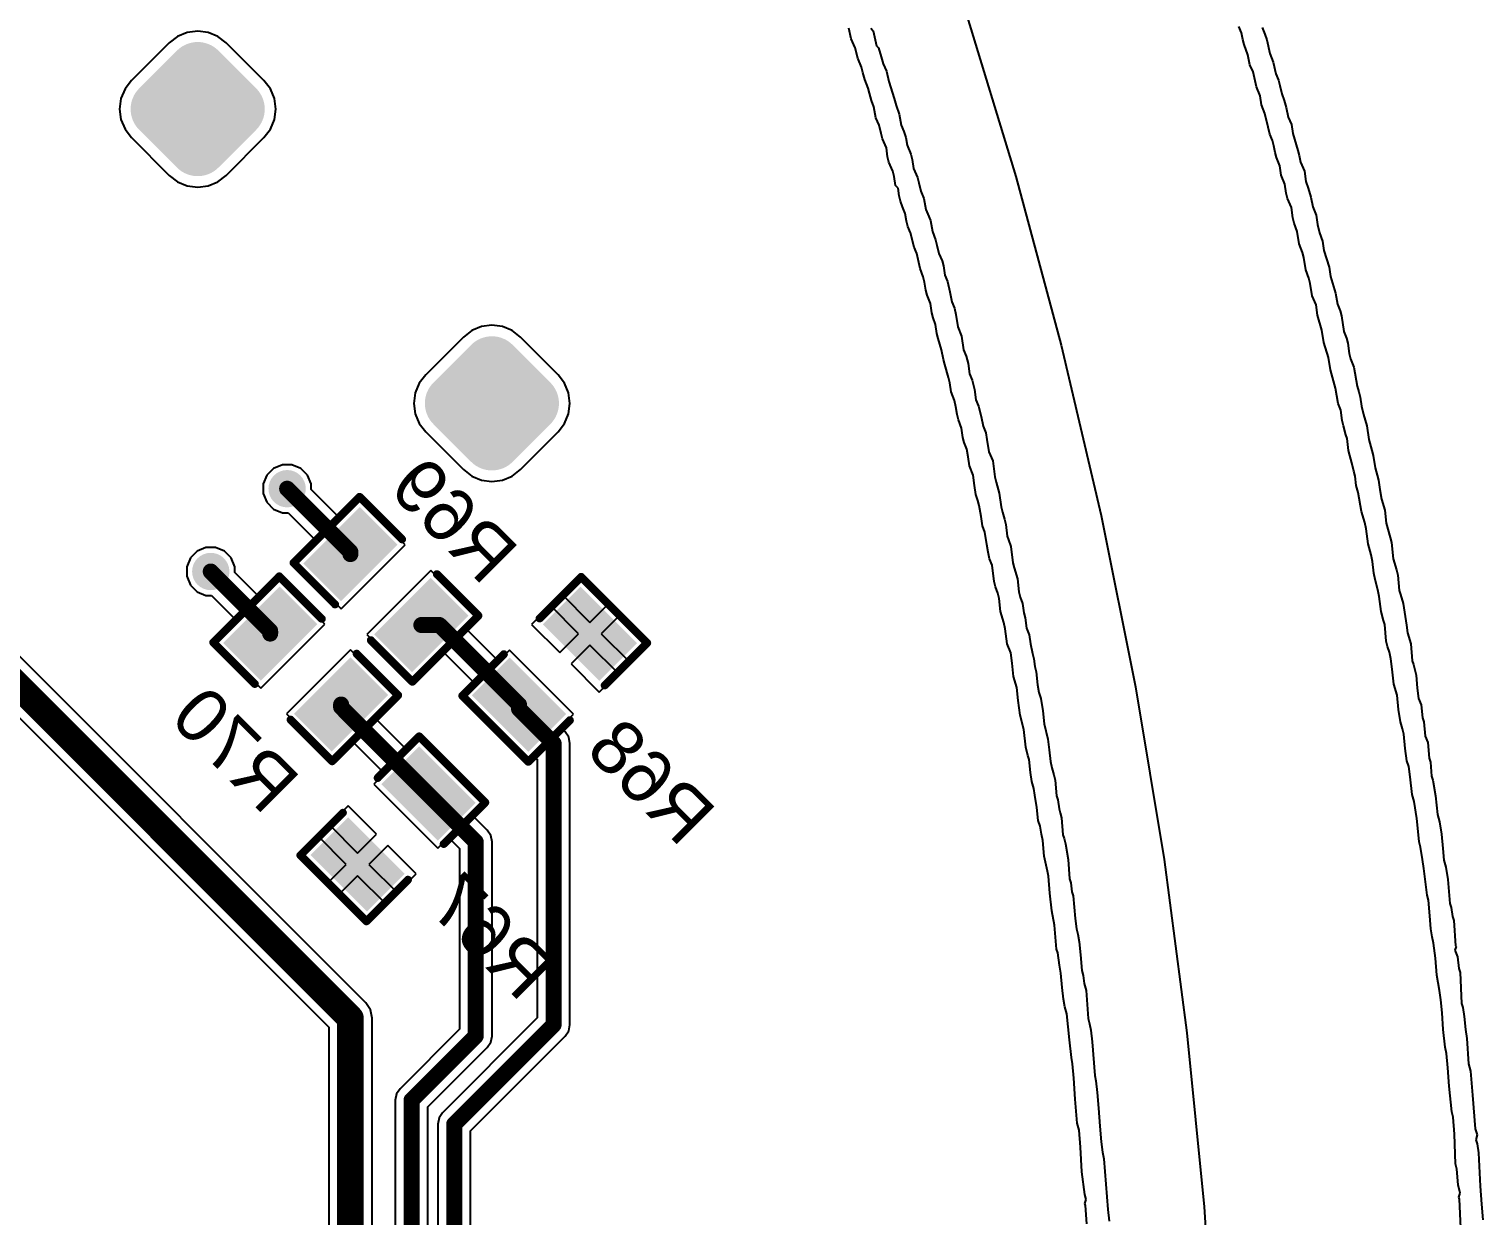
# Model space of a CAD drawing. Header units: millimetres. Extents: x 95 to 305, y 96 to 295.
# Drawn here: x 277.38 to 304.64, y 208.01 to 230.26 of the extents above; entities that cross this region are included whole.
import ezdxf

# ---------------------------------------------------------------- set-up
doc = ezdxf.new("R2010")
doc.units = ezdxf.units.MM
for name, color, linetype in [('BottomLayer', 5, 'Continuous'), ('BottomOverlay', 54, 'Continuous'), ('BottomPaste', 16, 'Continuous'), ('BottomSolder', 6, 'Continuous'), ('MultiLayer', 9, 'Continuous'), ('PadHoleLayer', 156, 'Continuous'), ('ViaHoleLayer', 16, 'Continuous')]:
    doc.layers.add(name, color=color, linetype=linetype)
doc.styles.add('Arial', font='', dxfattribs={"height": 0.2})
doc.styles.get('Arial').set_extended_font_data('Arial')

# ---------------------------------------------------------------- blocks, each defined once
blk = doc.blocks.new('PTS636_SP43_LFS_71')
at = {"layer": 'BottomLayer'}
h = blk.add_hatch(color=5, dxfattribs=at)
edge = h.paths.add_edge_path()
edge.add_arc((-4.4, 0.5), 0.5, 90, 180)
edge.add_line((-4.9, 0.5), (-4.9, -0.5))
edge.add_arc((-4.4, -0.5), 0.5, 180, 270)
edge.add_line((-4.4, -1), (-3.4, -1))
edge.add_arc((-3.4, -0.5), 0.5, 270, 360)
edge.add_line((-2.9, -0.5), (-2.9, 0.5))
edge.add_arc((-3.4, 0.5), 0.5, 0, 90)
edge.add_line((-3.4, 1), (-4.4, 1))
h = blk.add_hatch(color=5, dxfattribs=at)
edge = h.paths.add_edge_path()
edge.add_arc((3.4, 0.5), 0.5, 90, 180)
edge.add_line((2.9, 0.5), (2.9, -0.5))
edge.add_arc((3.4, -0.5), 0.5, 180, 270)
edge.add_line((3.4, -1), (4.4, -1))
edge.add_arc((4.4, -0.5), 0.5, 270, 360)
edge.add_line((4.9, -0.5), (4.9, 0.5))
edge.add_arc((4.4, 0.5), 0.5, 0, 90)
edge.add_line((4.4, 1), (3.4, 1))
at = {"layer": 'BottomSolder'}
h = blk.add_hatch(color=6, dxfattribs=at)
edge = h.paths.add_edge_path()
edge.add_arc((-4.4, 0.5), 0.55, 90, 180)
edge.add_line((-4.95, 0.5), (-4.95, -0.5))
edge.add_arc((-4.4, -0.5), 0.55, 180, 270)
edge.add_line((-4.4, -1.05), (-3.4, -1.05))
edge.add_arc((-3.4, -0.5), 0.55, 270, 360)
edge.add_line((-2.85, -0.5), (-2.85, 0.5))
edge.add_arc((-3.4, 0.5), 0.55, 0, 90)
edge.add_line((-3.4, 1.05), (-4.4, 1.05))
h = blk.add_hatch(color=6, dxfattribs=at)
edge = h.paths.add_edge_path()
edge.add_arc((3.4, 0.5), 0.55, 90, 180)
edge.add_line((2.85, 0.5), (2.85, -0.5))
edge.add_arc((3.4, -0.5), 0.55, 180, 270)
edge.add_line((3.4, -1.05), (4.4, -1.05))
edge.add_arc((4.4, -0.5), 0.55, 270, 360)
edge.add_line((4.95, -0.5), (4.95, 0.5))
edge.add_arc((4.4, 0.5), 0.55, 0, 90)
edge.add_line((4.4, 1.05), (3.4, 1.05))
at = {"layer": 'MultiLayer'}
h = blk.add_hatch(color=9, dxfattribs=at)
edge = h.paths.add_edge_path()
edge.add_arc((-4.4, 0.5), 0.5, 90, 180)
edge.add_line((-4.9, 0.5), (-4.9, -0.5))
edge.add_arc((-4.4, -0.5), 0.5, 180, 270)
edge.add_line((-4.4, -1), (-3.4, -1))
edge.add_arc((-3.4, -0.5), 0.5, 270, 360)
edge.add_line((-2.9, -0.5), (-2.9, 0.5))
edge.add_arc((-3.4, 0.5), 0.5, 0, 90)
edge.add_line((-3.4, 1), (-4.4, 1))
h = blk.add_hatch(color=9, dxfattribs=at)
edge = h.paths.add_edge_path()
edge.add_arc((3.4, 0.5), 0.5, 90, 180)
edge.add_line((2.9, 0.5), (2.9, -0.5))
edge.add_arc((3.4, -0.5), 0.5, 180, 270)
edge.add_line((3.4, -1), (4.4, -1))
edge.add_arc((4.4, -0.5), 0.5, 270, 360)
edge.add_line((4.9, -0.5), (4.9, 0.5))
edge.add_arc((4.4, 0.5), 0.5, 0, 90)
edge.add_line((4.4, 1), (3.4, 1))
at = {"layer": 'PadHoleLayer'}
h = blk.add_hatch(color=156, dxfattribs=at)
edge = h.paths.add_edge_path()
edge.add_arc((-3.9, 0), 0.25, 0, 360)
h = blk.add_hatch(color=156, dxfattribs=at)
edge = h.paths.add_edge_path()
edge.add_arc((3.9, 0), 0.25, 0, 360)
blk = doc.blocks.new('RES0805_B_78')
at = {"layer": 'BottomLayer'}
for points in [[(-1.388, 0.719), (-0.488, 0.719), (-0.488, -0.678), (-1.388, -0.678)], [(0.492, 0.719), (1.392, 0.719), (1.392, -0.678), (0.492, -0.678)]]:
    blk.add_hatch(color=5, dxfattribs=at).paths.add_polyline_path(points)
at = {"layer": 'BottomPaste'}
for points in [[(-1.388, 0.719), (-0.488, 0.719), (-0.488, -0.678), (-1.388, -0.678)], [(0.492, 0.719), (1.392, 0.719), (1.392, -0.678), (0.492, -0.678)]]:
    blk.add_hatch(color=16, dxfattribs=at).paths.add_polyline_path(points)
at = {"layer": 'BottomSolder'}
for points in [[(-1.438, 0.769), (-0.438, 0.769), (-0.438, -0.728), (-1.438, -0.728)], [(0.442, 0.769), (1.442, 0.769), (1.442, -0.728), (0.442, -0.728)]]:
    blk.add_hatch(color=6, dxfattribs=at).paths.add_polyline_path(points)
at = {"layer": 'BottomOverlay', "const_width": 0.15}
for points in [[(-1.575, 0.9), (-0.45, 0.9)], [(-1.575, -0.825), (-1.575, 0.875)], [(0.475, 0.9), (1.575, 0.9)], [(1.575, -0.825), (1.575, 0.875)], [(-1.575, -0.85), (-0.475, -0.85)], [(0.475, -0.85), (1.575, -0.85)]]:
    blk.add_lwpolyline(points, dxfattribs=at)
at = {"layer": 'BottomOverlay', "const_width": 0.075}
for points in [[(-1.613, 0.9, 1), (-1.538, 0.9, 1)], [(-1.613, 0.875, 1), (-1.538, 0.875, 1)], [(-0.487, 0.9, 1), (-0.412, 0.9, 1)], [(0.437, 0.9, 1), (0.513, 0.9, 1)], [(1.538, 0.9, 1), (1.613, 0.9, 1)], [(1.538, 0.875, 1), (1.613, 0.875, 1)], [(-1.613, -0.825, 1), (-1.538, -0.825, 1)], [(-1.613, -0.85, 1), (-1.538, -0.85, 1)], [(-0.513, -0.85, 1), (-0.437, -0.85, 1)], [(0.437, -0.85, 1), (0.513, -0.85, 1)], [(1.538, -0.825, 1), (1.613, -0.825, 1)], [(1.538, -0.85, 1), (1.613, -0.85, 1)]]:
    blk.add_lwpolyline(points, format="xyb", close=True, dxfattribs=at)
blk = doc.blocks.new('RES0805_B_79')
at = {"layer": 'BottomLayer'}
for points in [[(-1.388, 0.719), (-0.488, 0.719), (-0.488, -0.678), (-1.388, -0.678)], [(0.492, 0.719), (1.392, 0.719), (1.392, -0.678), (0.492, -0.678)]]:
    blk.add_hatch(color=5, dxfattribs=at).paths.add_polyline_path(points)
at = {"layer": 'BottomPaste'}
for points in [[(-1.388, 0.719), (-0.488, 0.719), (-0.488, -0.678), (-1.388, -0.678)], [(0.492, 0.719), (1.392, 0.719), (1.392, -0.678), (0.492, -0.678)]]:
    blk.add_hatch(color=16, dxfattribs=at).paths.add_polyline_path(points)
at = {"layer": 'BottomSolder'}
for points in [[(-1.438, 0.769), (-0.438, 0.769), (-0.438, -0.728), (-1.438, -0.728)], [(0.442, 0.769), (1.442, 0.769), (1.442, -0.728), (0.442, -0.728)]]:
    blk.add_hatch(color=6, dxfattribs=at).paths.add_polyline_path(points)
at = {"layer": 'BottomOverlay', "const_width": 0.15}
for points in [[(-1.575, 0.9), (-0.45, 0.9)], [(-1.575, -0.825), (-1.575, 0.875)], [(0.475, 0.9), (1.575, 0.9)], [(1.575, -0.825), (1.575, 0.875)], [(-1.575, -0.85), (-0.475, -0.85)], [(0.475, -0.85), (1.575, -0.85)]]:
    blk.add_lwpolyline(points, dxfattribs=at)
at = {"layer": 'BottomOverlay', "const_width": 0.075}
for points in [[(-1.613, 0.9, 1), (-1.538, 0.9, 1)], [(-1.613, 0.875, 1), (-1.538, 0.875, 1)], [(-0.487, 0.9, 1), (-0.412, 0.9, 1)], [(0.437, 0.9, 1), (0.513, 0.9, 1)], [(1.538, 0.9, 1), (1.613, 0.9, 1)], [(1.538, 0.875, 1), (1.613, 0.875, 1)], [(-1.613, -0.825, 1), (-1.538, -0.825, 1)], [(-1.613, -0.85, 1), (-1.538, -0.85, 1)], [(-0.513, -0.85, 1), (-0.437, -0.85, 1)], [(0.437, -0.85, 1), (0.513, -0.85, 1)], [(1.538, -0.825, 1), (1.613, -0.825, 1)], [(1.538, -0.85, 1), (1.613, -0.85, 1)]]:
    blk.add_lwpolyline(points, format="xyb", close=True, dxfattribs=at)
blk = doc.blocks.new('RES0805_B_80')
at = {"layer": 'BottomLayer'}
for points in [[(-1.388, 0.719), (-0.488, 0.719), (-0.488, -0.678), (-1.388, -0.678)], [(0.492, 0.719), (1.392, 0.719), (1.392, -0.678), (0.492, -0.678)]]:
    blk.add_hatch(color=5, dxfattribs=at).paths.add_polyline_path(points)
at = {"layer": 'BottomPaste'}
for points in [[(-1.388, 0.719), (-0.488, 0.719), (-0.488, -0.678), (-1.388, -0.678)], [(0.492, 0.719), (1.392, 0.719), (1.392, -0.678), (0.492, -0.678)]]:
    blk.add_hatch(color=16, dxfattribs=at).paths.add_polyline_path(points)
at = {"layer": 'BottomSolder'}
for points in [[(-1.438, 0.769), (-0.438, 0.769), (-0.438, -0.728), (-1.438, -0.728)], [(0.442, 0.769), (1.442, 0.769), (1.442, -0.728), (0.442, -0.728)]]:
    blk.add_hatch(color=6, dxfattribs=at).paths.add_polyline_path(points)
at = {"layer": 'BottomOverlay', "const_width": 0.15}
for points in [[(-0.45, 0.9), (-1.575, 0.9)], [(-1.575, -0.825), (-1.575, 0.875)], [(1.575, 0.9), (0.475, 0.9)], [(1.575, -0.825), (1.575, 0.875)], [(-0.475, -0.85), (-1.575, -0.85)], [(1.575, -0.85), (0.475, -0.85)]]:
    blk.add_lwpolyline(points, dxfattribs=at)
at = {"layer": 'BottomOverlay', "const_width": 0.075}
for points in [[(-1.613, 0.9, 1), (-1.538, 0.9, 1)], [(-1.613, 0.875, 1), (-1.538, 0.875, 1)], [(-0.487, 0.9, 1), (-0.412, 0.9, 1)], [(0.437, 0.9, 1), (0.513, 0.9, 1)], [(1.538, 0.9, 1), (1.613, 0.9, 1)], [(1.538, 0.875, 1), (1.613, 0.875, 1)], [(-1.613, -0.825, 1), (-1.538, -0.825, 1)], [(-1.613, -0.85, 1), (-1.538, -0.85, 1)], [(-0.513, -0.85, 1), (-0.437, -0.85, 1)], [(0.437, -0.85, 1), (0.513, -0.85, 1)], [(1.538, -0.825, 1), (1.613, -0.825, 1)], [(1.538, -0.85, 1), (1.613, -0.85, 1)]]:
    blk.add_lwpolyline(points, format="xyb", close=True, dxfattribs=at)
blk = doc.blocks.new('RES0805_B_81')
at = {"layer": 'BottomLayer'}
for points in [[(-1.388, 0.719), (-0.488, 0.719), (-0.488, -0.678), (-1.388, -0.678)], [(0.492, 0.719), (1.392, 0.719), (1.392, -0.678), (0.492, -0.678)]]:
    blk.add_hatch(color=5, dxfattribs=at).paths.add_polyline_path(points)
at = {"layer": 'BottomPaste'}
for points in [[(-1.388, 0.719), (-0.488, 0.719), (-0.488, -0.678), (-1.388, -0.678)], [(0.492, 0.719), (1.392, 0.719), (1.392, -0.678), (0.492, -0.678)]]:
    blk.add_hatch(color=16, dxfattribs=at).paths.add_polyline_path(points)
at = {"layer": 'BottomSolder'}
for points in [[(-1.438, 0.769), (-0.438, 0.769), (-0.438, -0.728), (-1.438, -0.728)], [(0.442, 0.769), (1.442, 0.769), (1.442, -0.728), (0.442, -0.728)]]:
    blk.add_hatch(color=6, dxfattribs=at).paths.add_polyline_path(points)
at = {"layer": 'BottomOverlay', "const_width": 0.15}
for points in [[(-1.575, 0.9), (-0.45, 0.9)], [(-1.575, 0.875), (-1.575, -0.825)], [(0.475, 0.9), (1.575, 0.9)], [(1.575, 0.875), (1.575, -0.825)], [(-1.575, -0.85), (-0.475, -0.85)], [(0.475, -0.85), (1.575, -0.85)]]:
    blk.add_lwpolyline(points, dxfattribs=at)
at = {"layer": 'BottomOverlay', "const_width": 0.075}
for points in [[(-1.613, 0.9, 1), (-1.538, 0.9, 1)], [(-1.613, 0.875, 1), (-1.538, 0.875, 1)], [(-0.487, 0.9, 1), (-0.412, 0.9, 1)], [(0.437, 0.9, 1), (0.513, 0.9, 1)], [(1.538, 0.9, 1), (1.613, 0.9, 1)], [(1.538, 0.875, 1), (1.613, 0.875, 1)], [(-1.613, -0.825, 1), (-1.538, -0.825, 1)], [(-1.613, -0.85, 1), (-1.538, -0.85, 1)], [(-0.513, -0.85, 1), (-0.437, -0.85, 1)], [(0.437, -0.85, 1), (0.513, -0.85, 1)], [(1.538, -0.825, 1), (1.613, -0.825, 1)], [(1.538, -0.85, 1), (1.613, -0.85, 1)]]:
    blk.add_lwpolyline(points, format="xyb", close=True, dxfattribs=at)

msp = doc.modelspace()

# ---------------------------------------------------------------- hatches: boundary and pattern name
at = {"layer": 'BottomLayer'}
h = msp.add_hatch(color=5, dxfattribs=at)
edge = h.paths.add_edge_path()
edge.add_arc((282.219, 221.643), 0.3, 0, 360)
h = msp.add_hatch(color=5, dxfattribs=at)
edge = h.paths.add_edge_path()
edge.add_arc((280.787, 220.091), 0.3, 0, 360)
at = {"layer": 'BottomSolder'}
h = msp.add_hatch(color=6, dxfattribs=at)
edge = h.paths.add_edge_path()
edge.add_arc((282.219, 221.643), 0.35, 0, 360)
h = msp.add_hatch(color=6, dxfattribs=at)
edge = h.paths.add_edge_path()
edge.add_arc((280.787, 220.091), 0.35, 0, 360)
at = {"layer": 'ViaHoleLayer'}
h = msp.add_hatch(color=16, dxfattribs=at)
edge = h.paths.add_edge_path()
edge.add_arc((282.219, 221.643), 0.15, 0, 360)
h = msp.add_hatch(color=16, dxfattribs=at)
edge = h.paths.add_edge_path()
edge.add_arc((280.787, 220.091), 0.15, 0, 360)

# ---------------------------------------------------------------- linework, layer by layer
at = {"layer": 'BottomLayer'}
for p, q in [((294.925, 230.631), (295.88, 227.497)), ((280.164, 230.12), (280.007, 230)), ((280.346, 230.196), (280.164, 230.12)), ((280.542, 230.221), (280.346, 230.196)), ((280.738, 230.196), (280.542, 230.221)), ((280.921, 230.12), (280.738, 230.196)), ((281.077, 230), (280.921, 230.12)), ((280.007, 230), (279.3, 229.293)), ((281.784, 229.293), (281.077, 230)), ((279.3, 229.293), (279.18, 229.136)), ((281.905, 229.136), (281.784, 229.293)), ((279.104, 228.954), (279.079, 228.758)), ((279.18, 229.136), (279.104, 228.954)), ((281.98, 228.954), (281.905, 229.136)), ((282.006, 228.758), (281.98, 228.954)), ((279.079, 228.758), (279.104, 228.562)), ((281.98, 228.562), (282.006, 228.758)), ((279.104, 228.562), (279.18, 228.379)), ((281.905, 228.379), (281.98, 228.562)), ((279.18, 228.379), (279.3, 228.223)), ((279.3, 228.223), (280.007, 227.516)), ((281.077, 227.516), (281.784, 228.223)), ((281.784, 228.223), (281.905, 228.379)), ((280.007, 227.516), (280.164, 227.395)), ((280.164, 227.395), (280.346, 227.32)), ((280.346, 227.32), (280.542, 227.294)), ((280.542, 227.294), (280.738, 227.32)), ((280.738, 227.32), (280.921, 227.395)), ((280.921, 227.395), (281.077, 227.516)), ((295.88, 227.497), (296.732, 224.332)), ((285.679, 224.605), (285.523, 224.484)), ((285.862, 224.68), (285.679, 224.605)), ((286.058, 224.706), (285.862, 224.68)), ((286.254, 224.68), (286.058, 224.706)), ((286.436, 224.605), (286.254, 224.68)), ((286.593, 224.484), (286.436, 224.605)), ((285.523, 224.484), (284.816, 223.777)), ((287.3, 223.777), (286.593, 224.484)), ((296.732, 224.332), (297.479, 221.141)), ((284.816, 223.777), (284.695, 223.621)), ((287.42, 223.621), (287.3, 223.777)), ((284.695, 223.621), (284.62, 223.438)), ((287.496, 223.438), (287.42, 223.621)), ((284.62, 223.438), (284.594, 223.242)), ((284.594, 223.242), (284.62, 223.046)), ((287.521, 223.242), (287.496, 223.438)), ((287.496, 223.046), (287.521, 223.242)), ((284.62, 223.046), (284.695, 222.864)), ((287.42, 222.864), (287.496, 223.046)), ((284.695, 222.864), (284.816, 222.707)), ((284.816, 222.707), (285.523, 222)), ((286.593, 222), (287.3, 222.707)), ((287.3, 222.707), (287.42, 222.864)), ((281.838, 221.898), (281.769, 221.732)), ((281.964, 222.024), (281.838, 221.898)), ((282.13, 222.093), (281.964, 222.024)), ((282.309, 222.093), (282.13, 222.093)), ((282.474, 222.024), (282.309, 222.093)), ((282.601, 221.898), (282.474, 222.024)), ((282.669, 221.732), (282.601, 221.898)), ((285.523, 222), (285.679, 221.88)), ((285.679, 221.88), (285.862, 221.804)), ((286.254, 221.804), (286.436, 221.88)), ((286.436, 221.88), (286.593, 222)), ((281.769, 221.732), (281.769, 221.553)), ((282.669, 221.625), (282.669, 221.732)), ((283.217, 221.077), (282.669, 221.625)), ((285.862, 221.804), (286.058, 221.779)), ((286.058, 221.779), (286.254, 221.804)), ((281.769, 221.553), (281.838, 221.388)), ((281.838, 221.388), (281.964, 221.261)), ((283.581, 221.441), (283.217, 221.077)), ((284.43, 220.593), (283.581, 221.441)), ((281.964, 221.261), (282.13, 221.193)), ((282.13, 221.193), (282.237, 221.193)), ((282.237, 221.193), (282.785, 220.645)), ((297.479, 221.141), (298.121, 217.927)), ((283.694, 212.006), (274.97, 220.73)), ((280.697, 220.541), (280.532, 220.472)), ((280.876, 220.541), (280.697, 220.541)), ((281.042, 220.472), (280.876, 220.541)), ((282.785, 220.645), (282.381, 220.241)), ((283.23, 219.393), (284.43, 220.593)), ((280.405, 220.345), (280.337, 220.18)), ((280.532, 220.472), (280.405, 220.345)), ((281.168, 220.345), (281.042, 220.472)), ((281.237, 220.18), (281.168, 220.345)), ((282.381, 220.241), (283.23, 219.393)), ((274.393, 220.153), (282.998, 211.549)), ((280.337, 220.18), (280.337, 220.001)), ((280.337, 220.001), (280.405, 219.836)), ((281.237, 220.073), (281.237, 220.18)), ((281.718, 219.592), (281.237, 220.073)), ((282.077, 219.952), (281.718, 219.592)), ((282.925, 219.103), (282.077, 219.952)), ((284.91, 220.112), (283.711, 218.912)), ((285.759, 219.263), (284.91, 220.112)), ((287.719, 220.019), (287.366, 219.666)), ((288.249, 219.49), (287.719, 220.019)), ((280.405, 219.836), (280.532, 219.709)), ((280.532, 219.709), (280.697, 219.641)), ((280.697, 219.641), (280.804, 219.641)), ((280.804, 219.641), (281.285, 219.16)), ((287.154, 219.454), (286.8, 219.1)), ((287.683, 218.924), (287.154, 219.454)), ((287.366, 219.666), (287.895, 219.136)), ((287.895, 219.136), (288.249, 219.49)), ((281.285, 219.16), (280.877, 218.752)), ((285.545, 219.049), (285.759, 219.263)), ((288.461, 219.278), (288.107, 218.924)), ((288.99, 218.749), (288.461, 219.278)), ((281.725, 217.903), (282.925, 219.103)), ((283.711, 218.912), (284.559, 218.063)), ((286.182, 218.411), (285.545, 219.049)), ((286.8, 219.1), (287.329, 218.571)), ((287.329, 218.571), (287.683, 218.924)), ((288.107, 218.924), (288.637, 218.395)), ((280.877, 218.752), (281.725, 217.903)), ((283.406, 218.622), (282.206, 217.422)), ((284.255, 217.774), (283.406, 218.622)), ((284.559, 218.063), (285.112, 218.616)), ((285.112, 218.616), (285.75, 217.979)), ((286.39, 218.619), (286.182, 218.411)), ((287.59, 217.419), (286.39, 218.619)), ((287.895, 218.712), (287.542, 218.359)), ((288.424, 218.183), (287.895, 218.712)), ((288.637, 218.395), (288.99, 218.749)), ((287.542, 218.359), (288.071, 217.829)), ((288.071, 217.829), (288.424, 218.183)), ((283.846, 217.365), (284.255, 217.774)), ((285.75, 217.979), (285.542, 217.771)), ((285.542, 217.771), (286.742, 216.571)), ((298.121, 217.927), (298.657, 214.694)), ((282.206, 217.422), (283.055, 216.574)), ((284.475, 216.736), (283.846, 217.365)), ((287.343, 217.172), (287.59, 217.419)), ((284.694, 216.955), (284.475, 216.736)), ((285.894, 215.755), (284.694, 216.955)), ((287.431, 217.085), (287.343, 217.172)), ((287.497, 216.985), (287.431, 217.085)), ((287.521, 216.868), (287.497, 216.985)), ((283.055, 216.574), (283.414, 216.933)), ((283.414, 216.933), (284.043, 216.304)), ((287.521, 211.596), (287.521, 216.868)), ((287.521, 216.868), (287.521, 216.868)), ((286.742, 216.571), (286.792, 216.621)), ((286.792, 216.621), (286.909, 216.572)), ((286.909, 216.572), (286.909, 211.723)), ((284.043, 216.304), (283.845, 216.106)), ((283.845, 216.106), (285.045, 214.906)), ((283.364, 215.696), (283.011, 215.343)), ((283.894, 215.167), (283.364, 215.696)), ((285.675, 215.536), (285.894, 215.755)), ((283.011, 215.343), (283.54, 214.813)), ((285.97, 215.242), (285.675, 215.536)), ((282.799, 215.13), (282.445, 214.777)), ((283.328, 214.601), (282.799, 215.13)), ((283.54, 214.813), (283.894, 215.167)), ((285.045, 214.906), (285.243, 215.104)), ((285.243, 215.104), (285.448, 214.899)), ((286.036, 215.142), (285.97, 215.242)), ((285.97, 215.242), (285.97, 215.242)), ((286.06, 215.025), (286.036, 215.142)), ((282.445, 214.777), (282.974, 214.248)), ((284.106, 214.955), (283.752, 214.601)), ((284.635, 214.425), (284.106, 214.955)), ((285.448, 214.899), (285.448, 211.511)), ((286.06, 211.384), (286.06, 215.025)), ((286.06, 215.025), (286.06, 215.025)), ((282.974, 214.248), (283.328, 214.601)), ((283.752, 214.601), (284.282, 214.072)), ((298.657, 214.694), (299.086, 211.445)), ((283.54, 214.389), (283.187, 214.035)), ((284.069, 213.86), (283.54, 214.389)), ((284.282, 214.072), (284.635, 214.425)), ((283.187, 214.035), (283.716, 213.506)), ((283.716, 213.506), (284.069, 213.86)), ((283.782, 211.874), (283.694, 212.006)), ((283.694, 212.006), (283.694, 212.006)), ((283.813, 211.718), (283.782, 211.874)), ((282.998, 211.549), (282.998, 201.796)), ((283.813, 201.965), (283.813, 211.718)), ((283.813, 211.718), (283.813, 211.718)), ((285.448, 211.511), (284.335, 210.398)), ((286.909, 211.723), (285.134, 209.948)), ((287.497, 211.479), (287.521, 211.596)), ((287.521, 211.596), (287.521, 211.596)), ((285.656, 209.605), (287.431, 211.38)), ((285.97, 211.168), (286.036, 211.267)), ((286.036, 211.267), (286.06, 211.384)), ((287.431, 211.38), (287.497, 211.479)), ((287.431, 211.38), (287.431, 211.38)), ((299.086, 211.445), (299.409, 208.184)), ((284.857, 210.055), (285.97, 211.168)), ((285.97, 211.168), (285.97, 211.168)), ((284.269, 210.299), (284.245, 210.182)), ((284.245, 210.182), (284.245, 210.182)), ((284.245, 210.182), (284.245, 203.15)), ((284.335, 210.398), (284.269, 210.299)), ((284.857, 203.277), (284.857, 210.055)), ((285.134, 209.948), (285.068, 209.849)), ((285.068, 209.849), (285.045, 209.732)), ((285.045, 209.732), (285.045, 209.732)), ((285.045, 209.732), (285.045, 204.851)), ((285.656, 206.943), (285.656, 209.605)), ((299.409, 208.184), (299.624, 204.914))]:
    msp.add_line(p, q, dxfattribs=at)
for points, const_width in [([(282.219, 221.643), (283.405, 220.457)], 0.3), ([(274.546, 220.577), (283.405, 211.718)], 0.5), ([(283.405, 220.417), (283.405, 220.457)], 0.3), ([(280.787, 220.091), (281.901, 218.976)], 0.3), ([(281.901, 218.927), (281.901, 218.976)], 0.3), ([(284.735, 219.088), (285.073, 219.088)], 0.3), ([(285.073, 219.088), (286.566, 217.595)], 0.3), ([(283.231, 217.549), (283.231, 217.598)], 0.3), ([(283.231, 217.549), (284.869, 215.91)], 0.3), ([(286.566, 217.517), (286.566, 217.595)], 0.3), ([(286.566, 217.517), (287.215, 216.868)], 0.3), ([(287.215, 211.596), (287.215, 216.868)], 0.3), ([(284.869, 215.91), (285.754, 215.025)], 0.3), ([(284.869, 215.91), (284.869, 215.91)], 0.3), ([(285.754, 211.384), (285.754, 215.025)], 0.3), ([(283.405, 201.796), (283.405, 211.718)], 0.5), ([(284.551, 210.182), (285.754, 211.384)], 0.3), ([(285.351, 209.732), (287.215, 211.596)], 0.3), ([(284.551, 203.15), (284.551, 210.182)], 0.3), ([(285.351, 204.851), (285.351, 209.732)], 0.3)]:
    msp.add_lwpolyline(points, dxfattribs=dict(at, const_width=const_width))
for points, const_width in [([(282.144, 221.643, 1), (282.294, 221.643, 1)], 0.15), ([(283.33, 220.457, 1), (283.48, 220.457, 1)], 0.15), ([(283.33, 220.457, 1), (283.48, 220.457, 1)], 0.15), ([(283.33, 220.417, 1), (283.48, 220.417, 1)], 0.15), ([(280.712, 220.091, 1), (280.862, 220.091, 1)], 0.15), ([(281.826, 218.976, 1), (281.976, 218.976, 1)], 0.15), ([(281.826, 218.976, 1), (281.976, 218.976, 1)], 0.15), ([(284.66, 219.088, 1), (284.81, 219.088, 1)], 0.15), ([(284.998, 219.088, 1), (285.148, 219.088, 1)], 0.15), ([(284.998, 219.088, 1), (285.148, 219.088, 1)], 0.15), ([(281.826, 218.927, 1), (281.976, 218.927, 1)], 0.15), ([(283.156, 217.598, 1), (283.306, 217.598, 1)], 0.15), ([(283.156, 217.549, 1), (283.306, 217.549, 1)], 0.15), ([(283.156, 217.549, 1), (283.306, 217.549, 1)], 0.15), ([(286.491, 217.595, 1), (286.641, 217.595, 1)], 0.15), ([(286.491, 217.595, 1), (286.641, 217.595, 1)], 0.15), ([(286.491, 217.517, 1), (286.641, 217.517, 1)], 0.15), ([(286.491, 217.517, 1), (286.641, 217.517, 1)], 0.15), ([(287.14, 216.868, 1), (287.29, 216.868, 1)], 0.15), ([(287.14, 216.868, 1), (287.29, 216.868, 1)], 0.15), ([(284.794, 215.91, 1), (284.944, 215.91, 1)], 0.15), ([(284.794, 215.91, 1), (284.944, 215.91, 1)], 0.15), ([(284.794, 215.91, 1), (284.944, 215.91, 1)], 0.15), ([(284.794, 215.91, 1), (284.944, 215.91, 1)], 0.15), ([(285.679, 215.025, 1), (285.829, 215.025, 1)], 0.15), ([(285.679, 215.025, 1), (285.829, 215.025, 1)], 0.15), ([(283.28, 211.718, 1), (283.53, 211.718, 1)], 0.25), ([(283.28, 211.718, 1), (283.53, 211.718, 1)], 0.25), ([(285.679, 211.384, 1), (285.829, 211.384, 1)], 0.15), ([(285.679, 211.384, 1), (285.829, 211.384, 1)], 0.15), ([(287.14, 211.596, 1), (287.29, 211.596, 1)], 0.15), ([(287.14, 211.596, 1), (287.29, 211.596, 1)], 0.15), ([(284.476, 210.182, 1), (284.626, 210.182, 1)], 0.15), ([(284.476, 210.182, 1), (284.626, 210.182, 1)], 0.15), ([(285.276, 209.732, 1), (285.426, 209.732, 1)], 0.15), ([(285.276, 209.732, 1), (285.426, 209.732, 1)], 0.15)]:
    msp.add_lwpolyline(points, format="xyb", close=True, dxfattribs=dict(at, const_width=const_width))
at = {"layer": 'BottomOverlay'}
for p, q in [((300.108, 230.187), (300.06, 230.308)), ((292.794, 230.077), (292.746, 230.272)), ((292.867, 229.907), (292.794, 230.077)), ((293.159, 230.272), (293.208, 230.223)), ((293.208, 230.223), (293.269, 229.943)), ((300.133, 230.065), (300.108, 230.187)), ((300.157, 229.968), (300.133, 230.065)), ((300.498, 230.284), (300.547, 230.162)), ((300.547, 230.162), (300.583, 230.053)), ((300.583, 230.053), (300.644, 229.797)), ((292.916, 229.712), (292.867, 229.907)), ((293.269, 229.943), (293.306, 229.907)), ((293.306, 229.907), (293.354, 229.736)), ((300.23, 229.773), (300.157, 229.968)), ((300.267, 229.59), (300.23, 229.773)), ((300.644, 229.797), (300.705, 229.639)), ((292.989, 229.542), (292.916, 229.712)), ((293.013, 229.444), (292.989, 229.542)), ((293.354, 229.736), (293.391, 229.603)), ((293.391, 229.603), (293.452, 229.469)), ((300.327, 229.456), (300.267, 229.59)), ((300.705, 229.639), (300.753, 229.42)), ((293.05, 229.31), (293.013, 229.444)), ((293.111, 229.152), (293.05, 229.31)), ((293.452, 229.469), (293.5, 229.274)), ((293.5, 229.274), (293.598, 228.958)), ((300.388, 229.177), (300.327, 229.456)), ((300.753, 229.42), (300.802, 229.298)), ((300.802, 229.298), (300.826, 229.201)), ((293.135, 229.055), (293.111, 229.152)), ((293.172, 228.921), (293.135, 229.055)), ((293.598, 228.958), (293.634, 228.824)), ((300.461, 229.006), (300.388, 229.177)), ((300.486, 228.836), (300.461, 229.006)), ((300.826, 229.201), (300.863, 229.043)), ((300.863, 229.043), (300.912, 228.921)), ((293.22, 228.799), (293.172, 228.921)), ((293.257, 228.592), (293.22, 228.799)), ((293.634, 228.824), (293.695, 228.665)), ((293.695, 228.665), (293.731, 228.459)), ((300.547, 228.678), (300.486, 228.836)), ((300.607, 228.422), (300.547, 228.678)), ((300.912, 228.921), (300.948, 228.787)), ((300.948, 228.787), (300.985, 228.605)), ((293.318, 228.459), (293.257, 228.592)), ((293.354, 228.3), (293.318, 228.459)), ((293.731, 228.459), (293.78, 228.337)), ((300.644, 228.288), (300.607, 228.422)), ((300.985, 228.605), (301.045, 228.471)), ((301.045, 228.471), (301.07, 228.3)), ((293.379, 228.203), (293.354, 228.3)), ((293.452, 228.033), (293.379, 228.203)), ((293.78, 228.337), (293.817, 228.227)), ((293.817, 228.227), (293.841, 228.081)), ((300.693, 228.166), (300.644, 228.288)), ((300.717, 228.069), (300.693, 228.166)), ((301.07, 228.3), (301.167, 227.984)), ((293.476, 227.862), (293.452, 228.033)), ((293.5, 227.765), (293.476, 227.862)), ((293.841, 228.081), (293.914, 227.911)), ((293.914, 227.911), (293.938, 227.814)), ((300.741, 227.947), (300.717, 228.069)), ((300.766, 227.85), (300.741, 227.947)), ((300.826, 227.692), (300.766, 227.85)), ((301.167, 227.984), (301.192, 227.887)), ((301.192, 227.887), (301.216, 227.765)), ((293.573, 227.595), (293.5, 227.765)), ((293.598, 227.497), (293.573, 227.595)), ((293.938, 227.814), (293.963, 227.643)), ((293.963, 227.643), (294.036, 227.473)), ((300.851, 227.521), (300.826, 227.692)), ((301.216, 227.765), (301.289, 227.595)), ((301.289, 227.595), (301.313, 227.4)), ((293.622, 227.327), (293.598, 227.497)), ((293.671, 227.278), (293.622, 227.327)), ((294.036, 227.473), (294.06, 227.375)), ((294.06, 227.375), (294.097, 227.217)), ((300.924, 227.351), (300.851, 227.521)), ((300.948, 227.181), (300.924, 227.351)), ((301.313, 227.4), (301.362, 227.278)), ((293.695, 227.132), (293.671, 227.278)), ((293.719, 227.035), (293.695, 227.132)), ((293.756, 226.925), (293.719, 227.035)), ((294.097, 227.217), (294.157, 227.083)), ((294.157, 227.083), (294.194, 226.876)), ((300.972, 227.083), (300.948, 227.181)), ((301.045, 226.913), (300.972, 227.083)), ((301.362, 227.278), (301.411, 227.108)), ((301.411, 227.108), (301.447, 226.925)), ((293.804, 226.803), (293.756, 226.925)), ((293.829, 226.657), (293.804, 226.803)), ((294.194, 226.876), (294.23, 226.791)), ((294.23, 226.791), (294.279, 226.67)), ((301.07, 226.718), (301.045, 226.913)), ((301.447, 226.925), (301.508, 226.767)), ((301.508, 226.767), (301.532, 226.597)), ((293.853, 226.56), (293.829, 226.657)), ((293.902, 226.438), (293.853, 226.56)), ((294.279, 226.67), (294.316, 226.463)), ((301.094, 226.621), (301.07, 226.718)), ((301.155, 226.463), (301.094, 226.621)), ((301.532, 226.597), (301.569, 226.438)), ((293.975, 226.171), (293.902, 226.438)), ((294.316, 226.463), (294.376, 226.305)), ((294.376, 226.305), (294.401, 226.207)), ((301.192, 226.231), (301.155, 226.463)), ((301.252, 226.073), (301.192, 226.231)), ((301.569, 226.438), (301.63, 226.28)), ((301.63, 226.28), (301.654, 226.11)), ((294.024, 226.049), (293.975, 226.171)), ((294.084, 225.769), (294.024, 226.049)), ((294.401, 226.207), (294.437, 226.049)), ((294.437, 226.049), (294.498, 225.915)), ((301.277, 225.976), (301.252, 226.073)), ((301.313, 225.745), (301.277, 225.976)), ((301.654, 226.11), (301.751, 225.793)), ((294.145, 225.611), (294.084, 225.769)), ((294.498, 225.915), (294.522, 225.818)), ((294.522, 225.818), (294.547, 225.647)), ((301.374, 225.586), (301.313, 225.745)), ((301.751, 225.793), (301.776, 225.623)), ((294.17, 225.513), (294.145, 225.611)), ((294.194, 225.367), (294.17, 225.513)), ((294.547, 225.647), (294.596, 225.526)), ((294.596, 225.526), (294.644, 225.331)), ((301.398, 225.489), (301.374, 225.586)), ((301.435, 225.258), (301.398, 225.489)), ((301.776, 225.623), (301.873, 225.307)), ((294.218, 225.27), (294.194, 225.367)), ((294.279, 225.112), (294.218, 225.27)), ((294.644, 225.331), (294.681, 225.148)), ((294.681, 225.148), (294.729, 225.027)), ((301.508, 225.088), (301.435, 225.258)), ((301.873, 225.307), (301.91, 225.1)), ((294.303, 224.941), (294.279, 225.112)), ((294.328, 224.844), (294.303, 224.941)), ((294.729, 225.027), (294.754, 224.905)), ((294.754, 224.905), (294.79, 224.674)), ((301.532, 224.893), (301.508, 225.088)), ((301.617, 224.613), (301.532, 224.893)), ((301.91, 225.1), (301.958, 224.978)), ((301.958, 224.978), (301.983, 224.881)), ((301.983, 224.881), (302.031, 224.589)), ((294.376, 224.722), (294.328, 224.844)), ((294.401, 224.552), (294.376, 224.722)), ((294.79, 224.674), (294.863, 224.503)), ((301.654, 224.382), (301.617, 224.613)), ((302.031, 224.589), (302.08, 224.467)), ((294.425, 224.455), (294.401, 224.552)), ((294.486, 224.248), (294.425, 224.455)), ((294.863, 224.503), (294.9, 224.248)), ((301.739, 224.102), (301.654, 224.382)), ((302.08, 224.467), (302.104, 224.37)), ((302.104, 224.37), (302.129, 224.175)), ((294.522, 224.065), (294.486, 224.248)), ((294.547, 223.968), (294.522, 224.065)), ((294.9, 224.248), (294.948, 224.126)), ((294.948, 224.126), (294.985, 223.992)), ((301.776, 223.871), (301.739, 224.102)), ((302.129, 224.175), (302.153, 224.077)), ((302.153, 224.077), (302.214, 223.919)), ((294.62, 223.725), (294.547, 223.968)), ((294.985, 223.992), (295.009, 223.798)), ((295.009, 223.798), (295.058, 223.676)), ((301.837, 223.664), (301.776, 223.871)), ((302.214, 223.919), (302.275, 223.566)), ((294.644, 223.627), (294.62, 223.725)), ((294.669, 223.457), (294.644, 223.627)), ((295.058, 223.676), (295.107, 223.505)), ((295.107, 223.505), (295.131, 223.311)), ((301.873, 223.53), (301.837, 223.664)), ((301.922, 223.238), (301.873, 223.53)), ((302.275, 223.566), (302.311, 223.457)), ((294.729, 223.299), (294.669, 223.457)), ((294.754, 223.177), (294.729, 223.299)), ((295.131, 223.311), (295.18, 223.189)), ((301.97, 223.116), (301.922, 223.238)), ((302.311, 223.457), (302.335, 223.359)), ((302.335, 223.359), (302.36, 223.189)), ((294.778, 223.031), (294.754, 223.177)), ((294.802, 222.933), (294.778, 223.031)), ((295.18, 223.189), (295.228, 222.994)), ((295.228, 222.994), (295.265, 222.812)), ((301.995, 222.921), (301.97, 223.116)), ((302.36, 223.189), (302.396, 223.031)), ((302.396, 223.031), (302.457, 222.824)), ((294.863, 222.775), (294.802, 222.933)), ((294.888, 222.605), (294.863, 222.775)), ((295.265, 222.812), (295.314, 222.69)), ((295.314, 222.69), (295.338, 222.568)), ((302.019, 222.824), (301.995, 222.921)), ((302.068, 222.654), (302.019, 222.824)), ((302.457, 222.824), (302.494, 222.568)), ((294.912, 222.508), (294.888, 222.605)), ((294.961, 222.386), (294.912, 222.508)), ((295.338, 222.568), (295.374, 222.337)), ((302.092, 222.581), (302.068, 222.654)), ((302.116, 222.362), (302.092, 222.581)), ((302.494, 222.568), (302.555, 222.362)), ((294.985, 222.24), (294.961, 222.386)), ((295.009, 222.069), (294.985, 222.24)), ((295.374, 222.337), (295.447, 222.167)), ((295.447, 222.167), (295.484, 221.863)), ((302.141, 222.264), (302.116, 222.362)), ((302.177, 222.13), (302.141, 222.264)), ((302.214, 221.972), (302.177, 222.13)), ((302.555, 222.362), (302.579, 222.264)), ((302.579, 222.264), (302.615, 222.033)), ((295.082, 221.899), (295.009, 222.069)), ((295.107, 221.704), (295.082, 221.899)), ((295.484, 221.863), (295.508, 221.765)), ((302.238, 221.875), (302.214, 221.972)), ((302.262, 221.704), (302.238, 221.875)), ((302.615, 222.033), (302.652, 221.899)), ((302.652, 221.899), (302.676, 221.802)), ((295.131, 221.534), (295.107, 221.704)), ((295.508, 221.765), (295.569, 221.558)), ((302.299, 221.57), (302.262, 221.704)), ((302.676, 221.802), (302.701, 221.631)), ((302.701, 221.631), (302.737, 221.449)), ((295.167, 221.424), (295.131, 221.534)), ((295.192, 221.327), (295.167, 221.424)), ((295.228, 221.12), (295.192, 221.327)), ((295.569, 221.558), (295.606, 221.303)), ((302.36, 221.218), (302.299, 221.57)), ((302.737, 221.449), (302.798, 221.242)), ((295.253, 220.95), (295.228, 221.12)), ((295.606, 221.303), (295.63, 221.205)), ((295.63, 221.205), (295.666, 221.072)), ((295.666, 221.072), (295.691, 220.974)), ((302.421, 221.011), (302.36, 221.218)), ((302.798, 221.242), (302.822, 220.998)), ((295.301, 220.828), (295.253, 220.95)), ((295.338, 220.597), (295.301, 220.828)), ((295.691, 220.974), (295.715, 220.755)), ((302.445, 220.889), (302.421, 221.011)), ((302.482, 220.609), (302.445, 220.889)), ((302.822, 220.998), (302.895, 220.731)), ((295.362, 220.451), (295.338, 220.597)), ((295.715, 220.755), (295.739, 220.682)), ((295.739, 220.682), (295.788, 220.56)), ((295.788, 220.56), (295.825, 220.256)), ((302.542, 220.402), (302.482, 220.609)), ((302.895, 220.731), (302.92, 220.633)), ((302.92, 220.633), (302.956, 220.329)), ((295.387, 220.329), (295.362, 220.451)), ((295.435, 220.207), (295.387, 220.329)), ((295.825, 220.256), (295.849, 220.159)), ((302.567, 220.28), (302.542, 220.402)), ((302.591, 220.061), (302.567, 220.28)), ((302.956, 220.329), (303.017, 220.122)), ((295.472, 219.903), (295.435, 220.207)), ((295.849, 220.159), (295.91, 219.952)), ((295.91, 219.952), (295.934, 219.708)), ((302.615, 219.94), (302.591, 220.061)), ((303.017, 220.122), (303.041, 220.025)), ((303.041, 220.025), (303.066, 219.733)), ((295.496, 219.806), (295.472, 219.903)), ((295.545, 219.684), (295.496, 219.806)), ((295.569, 219.587), (295.545, 219.684)), ((295.934, 219.708), (295.959, 219.611)), ((302.664, 219.745), (302.615, 219.94)), ((302.688, 219.623), (302.664, 219.745)), ((303.066, 219.733), (303.09, 219.66)), ((295.593, 219.343), (295.569, 219.587)), ((295.959, 219.611), (296.007, 219.489)), ((296.007, 219.489), (296.032, 219.319)), ((302.725, 219.343), (302.688, 219.623)), ((303.09, 219.66), (303.139, 219.489)), ((303.139, 219.489), (303.2, 219.088)), ((295.654, 219.137), (295.593, 219.343)), ((295.679, 219.015), (295.654, 219.137)), ((296.032, 219.319), (296.056, 219.222)), ((296.056, 219.222), (296.08, 219.027)), ((302.774, 219.173), (302.725, 219.343)), ((302.798, 219.1), (302.774, 219.173)), ((295.715, 218.735), (295.679, 219.015)), ((296.08, 219.027), (296.129, 218.905)), ((296.129, 218.905), (296.153, 218.735)), ((302.822, 218.784), (302.798, 219.1)), ((303.2, 219.088), (303.224, 218.942)), ((303.224, 218.942), (303.285, 218.735)), ((295.788, 218.565), (295.715, 218.735)), ((296.153, 218.735), (296.19, 218.552)), ((302.847, 218.686), (302.822, 218.784)), ((302.883, 218.577), (302.847, 218.686)), ((303.285, 218.735), (303.309, 218.419)), ((295.812, 218.37), (295.788, 218.565)), ((295.837, 218.126), (295.812, 218.37)), ((296.19, 218.552), (296.214, 218.455)), ((296.214, 218.455), (296.238, 218.309)), ((296.238, 218.309), (296.263, 218.212)), ((302.907, 218.455), (302.883, 218.577)), ((302.932, 218.26), (302.907, 218.455)), ((303.309, 218.419), (303.333, 218.345)), ((303.333, 218.345), (303.382, 218.151)), ((295.898, 217.92), (295.837, 218.126)), ((296.263, 218.212), (296.287, 217.968)), ((302.968, 217.98), (302.932, 218.26)), ((303.382, 218.151), (303.406, 217.907)), ((295.922, 217.676), (295.898, 217.92)), ((296.287, 217.968), (296.311, 217.822)), ((296.311, 217.822), (296.348, 217.713)), ((303.029, 217.774), (302.968, 217.98)), ((303.054, 217.506), (303.029, 217.774)), ((303.406, 217.907), (303.431, 217.713)), ((295.959, 217.396), (295.922, 217.676)), ((296.348, 217.713), (296.384, 217.481)), ((303.09, 217.275), (303.054, 217.506)), ((303.431, 217.713), (303.479, 217.591)), ((303.479, 217.591), (303.504, 217.348)), ((296.032, 217.129), (295.959, 217.396)), ((296.384, 217.481), (296.409, 217.238)), ((296.409, 217.238), (296.482, 216.946)), ((303.127, 217.141), (303.09, 217.275)), ((303.504, 217.348), (303.528, 217.275)), ((303.528, 217.275), (303.552, 217.007)), ((296.068, 216.8), (296.032, 217.129)), ((296.482, 216.946), (296.506, 216.751)), ((303.151, 217.043), (303.127, 217.141)), ((303.175, 216.776), (303.151, 217.043)), ((303.552, 217.007), (303.601, 216.885)), ((296.105, 216.642), (296.068, 216.8)), ((296.506, 216.751), (296.531, 216.532)), ((303.212, 216.544), (303.175, 216.776)), ((303.601, 216.885), (303.625, 216.593)), ((296.129, 216.569), (296.105, 216.642)), ((296.153, 216.325), (296.129, 216.569)), ((296.531, 216.532), (296.555, 216.41)), ((296.555, 216.41), (296.591, 216.277)), ((303.248, 216.435), (303.212, 216.544)), ((303.273, 216.24), (303.248, 216.435)), ((303.625, 216.593), (303.65, 216.52)), ((303.65, 216.52), (303.674, 216.252)), ((296.178, 216.155), (296.153, 216.325)), ((296.214, 216.021), (296.178, 216.155)), ((296.591, 216.277), (296.616, 216.179)), ((296.616, 216.179), (296.64, 215.887)), ((303.309, 215.912), (303.273, 216.24)), ((303.674, 216.252), (303.698, 216.179)), ((303.698, 216.179), (303.747, 215.887)), ((296.238, 215.899), (296.214, 216.021)), ((296.275, 215.668), (296.238, 215.899)), ((296.64, 215.887), (296.664, 215.814)), ((303.346, 215.778), (303.309, 215.912)), ((303.747, 215.887), (303.784, 215.534)), ((296.299, 215.425), (296.275, 215.668)), ((296.664, 215.814), (296.689, 215.644)), ((296.689, 215.644), (296.713, 215.571)), ((303.394, 215.461), (303.346, 215.778)), ((296.336, 215.315), (296.299, 215.425)), ((296.36, 215.169), (296.336, 215.315)), ((296.713, 215.571), (296.737, 215.473)), ((296.737, 215.473), (296.762, 215.157)), ((303.419, 215.218), (303.394, 215.461)), ((303.784, 215.534), (303.82, 215.4)), ((303.82, 215.4), (303.857, 215.169)), ((296.384, 215.047), (296.36, 215.169)), ((296.409, 214.755), (296.384, 215.047)), ((296.762, 215.157), (296.786, 215.084)), ((296.786, 215.084), (296.81, 214.987)), ((303.443, 215.023), (303.419, 215.218)), ((303.857, 215.169), (303.881, 214.901)), ((296.81, 214.987), (296.859, 214.695)), ((303.467, 214.926), (303.443, 215.023)), ((303.504, 214.695), (303.467, 214.926)), ((303.881, 214.901), (303.905, 214.682)), ((296.47, 214.476), (296.409, 214.755)), ((296.859, 214.695), (296.883, 214.329)), ((303.528, 214.524), (303.504, 214.695)), ((303.589, 214.025), (303.528, 214.524)), ((303.905, 214.682), (303.942, 214.549)), ((303.942, 214.549), (303.978, 214.317)), ((296.494, 214.378), (296.47, 214.476)), ((296.518, 214.062), (296.494, 214.378)), ((296.883, 214.329), (296.908, 214.256)), ((296.908, 214.256), (296.932, 214.086)), ((303.978, 214.317), (304.015, 213.867)), ((296.555, 213.733), (296.518, 214.062)), ((296.932, 214.086), (296.956, 214.013)), ((296.956, 214.013), (296.993, 213.587)), ((303.613, 213.928), (303.589, 214.025)), ((296.604, 213.465), (296.555, 213.733)), ((303.638, 213.636), (303.613, 213.928)), ((304.015, 213.867), (304.039, 213.794)), ((304.039, 213.794), (304.064, 213.624)), ((296.64, 213.015), (296.604, 213.465)), ((296.993, 213.587), (297.017, 213.392)), ((303.662, 213.392), (303.638, 213.636)), ((304.064, 213.624), (304.088, 213.551)), ((304.088, 213.551), (304.124, 213.076)), ((297.017, 213.392), (297.042, 213.295)), ((297.042, 213.295), (297.066, 213.149)), ((297.066, 213.149), (297.09, 212.906)), ((303.686, 213.246), (303.662, 213.392)), ((303.711, 213.125), (303.686, 213.246)), ((296.664, 212.942), (296.64, 213.015)), ((296.701, 212.711), (296.664, 212.942)), ((297.09, 212.906), (297.115, 212.614)), ((303.747, 212.845), (303.711, 213.125)), ((304.137, 213.064), (304.112, 212.991)), ((304.112, 212.991), (304.161, 212.869)), ((304.124, 213.076), (304.137, 213.064)), ((304.161, 212.869), (304.185, 212.65)), ((296.725, 212.565), (296.701, 212.711)), ((297.115, 212.614), (297.139, 212.516)), ((303.772, 212.528), (303.747, 212.845)), ((304.185, 212.65), (304.21, 212.577)), ((296.75, 212.297), (296.725, 212.565)), ((297.139, 212.516), (297.163, 212.37)), ((297.163, 212.37), (297.2, 212.236)), ((303.82, 212.236), (303.772, 212.528)), ((304.21, 212.577), (304.234, 211.993)), ((296.774, 212.078), (296.75, 212.297)), ((296.798, 211.932), (296.774, 212.078)), ((297.2, 212.236), (297.236, 211.713)), ((303.845, 212.066), (303.82, 212.236)), ((303.869, 211.822), (303.845, 212.066)), ((296.835, 211.798), (296.798, 211.932)), ((296.883, 211.311), (296.835, 211.798)), ((303.893, 211.506), (303.869, 211.822)), ((304.234, 211.993), (304.258, 211.92)), ((304.258, 211.92), (304.283, 211.749)), ((297.236, 211.713), (297.261, 211.616)), ((297.261, 211.616), (297.285, 211.494)), ((297.285, 211.494), (297.309, 211.275)), ((303.93, 211.177), (303.893, 211.506)), ((304.283, 211.749), (304.307, 211.506)), ((304.307, 211.506), (304.331, 211.336)), ((296.92, 210.983), (296.883, 211.311)), ((297.309, 211.275), (297.358, 210.642)), ((304.331, 211.336), (304.368, 210.861)), ((296.944, 210.861), (296.92, 210.983)), ((303.954, 211.056), (303.93, 211.177)), ((303.978, 210.788), (303.954, 211.056)), ((296.969, 210.593), (296.944, 210.861)), ((304.003, 210.447), (303.978, 210.788)), ((304.368, 210.861), (304.404, 210.727)), ((304.404, 210.727), (304.441, 210.277)), ((296.993, 210.204), (296.969, 210.593)), ((297.358, 210.642), (297.382, 210.545)), ((297.382, 210.545), (297.407, 210.326)), ((304.051, 209.961), (304.003, 210.447)), ((297.029, 209.754), (296.993, 210.204)), ((297.407, 210.326), (297.431, 210.034)), ((304.441, 210.277), (304.49, 209.644)), ((297.431, 210.034), (297.455, 209.693)), ((304.076, 209.863), (304.051, 209.961)), ((304.1, 209.547), (304.076, 209.863)), ((297.066, 209.62), (297.029, 209.754)), ((297.09, 209.303), (297.066, 209.62)), ((297.455, 209.693), (297.48, 209.401)), ((304.49, 209.644), (304.526, 209.535)), ((297.48, 209.401), (297.504, 209.206)), ((304.124, 208.987), (304.1, 209.547)), ((304.526, 209.535), (304.502, 209.437)), ((304.502, 209.437), (304.526, 209.364)), ((304.526, 209.364), (304.55, 209.194)), ((297.115, 208.841), (297.09, 209.303)), ((297.504, 209.206), (297.528, 209.084)), ((297.528, 209.084), (297.601, 208.135)), ((304.55, 209.194), (304.587, 208.573)), ((297.176, 208.415), (297.115, 208.841)), ((304.149, 208.89), (304.124, 208.987)), ((304.173, 208.598), (304.149, 208.89)), ((304.21, 208.439), (304.173, 208.598)), ((304.587, 208.573), (304.611, 208.232)), ((297.2, 208.318), (297.176, 208.415)), ((297.176, 208.245), (297.2, 208.318)), ((297.188, 208.208), (297.176, 208.245)), ((304.185, 208.366), (304.21, 208.439)), ((304.197, 208.33), (304.185, 208.366)), ((304.234, 207.514), (304.197, 208.33)), ((304.611, 208.232), (304.636, 207.94)), ((297.212, 207.867), (297.188, 208.208)), ((297.601, 208.135), (297.626, 207.916))]:
    msp.add_line(p, q, dxfattribs=at)

# ---------------------------------------------------------------- block references
for name, p, rotation in [('PTS636_SP43_LFS_71', (283.3, 226), 135), ('RES0805_B_79', (284.054, 219.74), 315), ('RES0805_B_78', (282.55, 218.25), 315), ('RES0805_B_80', (287.218, 218.275), 225), ('RES0805_B_81', (284.218, 215.25), 45)]:
    msp.add_blockref(name, p, dxfattribs=dict(rotation=rotation))

# ---------------------------------------------------------------- texts
at = {"layer": 'BottomOverlay', "style": 'Arial', "text_generation_flag": 2}
for s, p in [('R69', (285.9, 219.8)), ('R70', (281.8, 215.5)), ('R68', (289.6, 214.9)), ('R67', (286.6, 212))]:
    msp.add_text(s, height=1, rotation=315, dxfattribs=at).set_placement(p)

doc.saveas('drawing.dxf')
